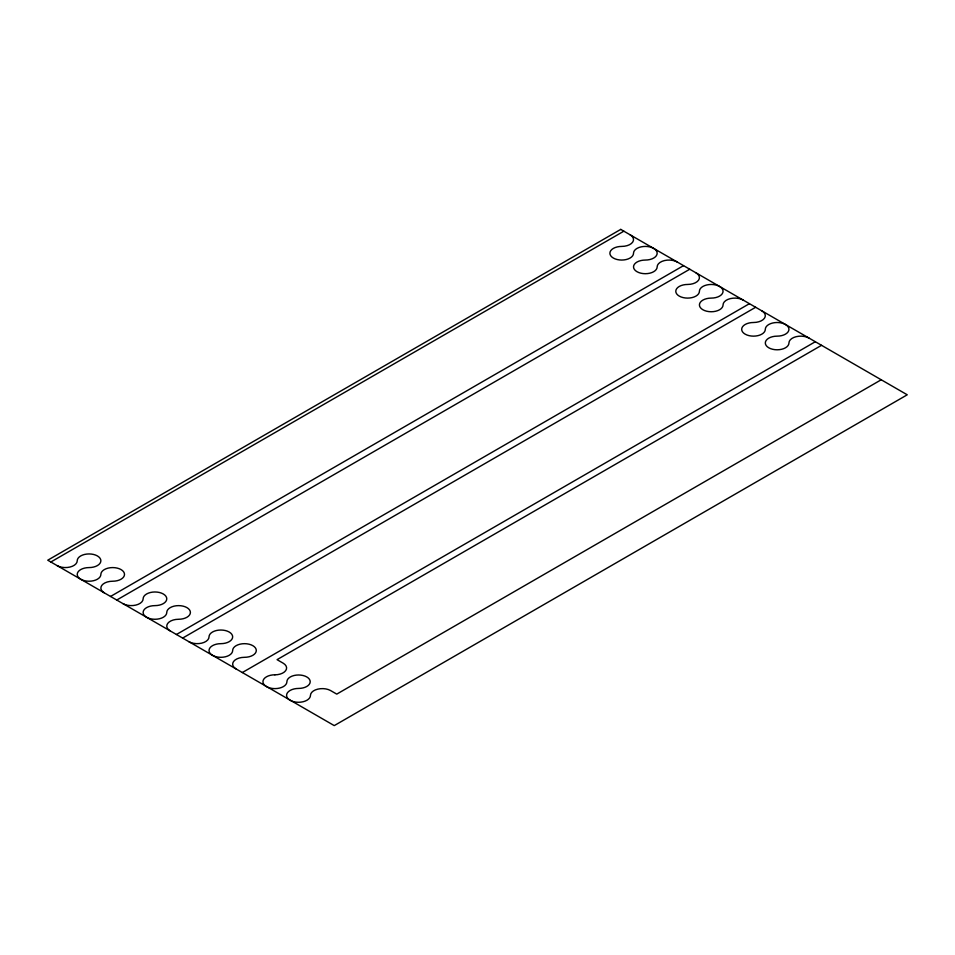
<?xml version="1.0" encoding="UTF-8"?>
<svg xmlns="http://www.w3.org/2000/svg" width="955" height="955" viewBox="0 0 955 955"><rect width="100%" height="100%" fill="white"/><g stroke="black" fill="none" stroke-linecap="round" stroke-linejoin="round"><path stroke-width="1.43" d="M50.854 561.994L623.854 231.182M110.541 596.457L683.541 265.633M116.749 600.038L689.749 269.226M176.436 634.502L749.436 303.678M182.644 638.083L755.644 307.271M242.331 672.547L815.331 341.723M821.539 345.316L277.069 659.654L283.277 663.248A11.782 6.804 0 0 1 285.676 670.637A11.782 6.804 0 0 1 274.921 674.839M881.226 379.768L336.757 694.118L330.549 690.537A11.782 6.804 0 0 0 317.729 689.152A11.782 6.804 0 0 0 310.459 695.359A11.985 6.924 0 0 1 298.557 702.283A11.985 6.924 0 0 1 286.572 695.359A11.985 6.924 0 0 1 298.557 688.436A11.651 6.721 0 0 0 310.208 681.715A11.651 6.721 0 0 0 298.557 674.982A11.651 6.721 0 0 0 286.906 681.715A11.985 6.924 0 0 1 274.921 688.627A11.985 6.924 0 0 1 262.935 681.715A11.985 6.924 0 0 1 274.921 674.791M104.334 592.876A11.818 6.828 0 0 1 101.767 585.439A11.818 6.828 0 0 1 112.69 581.225A11.818 6.828 0 0 0 124.508 574.397A11.818 6.828 0 0 0 112.69 567.58A11.818 6.828 0 0 0 100.872 574.397A11.818 6.828 0 0 1 89.054 581.225A11.818 6.828 0 0 1 77.236 574.397A11.818 6.828 0 0 1 89.054 567.58A11.818 6.828 0 0 0 100.872 560.752A11.818 6.828 0 0 0 89.054 553.936A11.818 6.828 0 0 0 77.236 560.752A11.818 6.828 0 0 1 69.942 567.055A11.818 6.828 0 0 1 57.061 565.587M677.334 262.052A11.818 6.828 0 0 0 664.453 260.572A11.818 6.828 0 0 0 657.159 266.875A11.818 6.828 0 0 1 645.341 273.703A11.818 6.828 0 0 1 633.523 266.875A11.818 6.828 0 0 1 645.341 260.058A11.818 6.828 0 0 0 657.159 253.23A11.818 6.828 0 0 0 645.341 246.414A11.818 6.828 0 0 0 633.523 253.23A11.818 6.828 0 0 1 621.705 260.058A11.818 6.828 0 0 1 609.887 253.23A11.818 6.828 0 0 1 621.705 246.414A11.818 6.828 0 0 0 632.628 242.2A11.818 6.828 0 0 0 630.061 234.763M170.229 630.921A11.818 6.828 0 0 1 167.662 623.484A11.818 6.828 0 0 1 178.585 619.27A11.818 6.828 0 0 0 190.403 612.442A11.818 6.828 0 0 0 178.585 605.625A11.818 6.828 0 0 0 166.767 612.442A11.818 6.828 0 0 1 154.949 619.27A11.818 6.828 0 0 1 143.131 612.442A11.818 6.828 0 0 1 154.949 605.625A11.818 6.828 0 0 0 166.767 598.797A11.818 6.828 0 0 0 154.949 591.981A11.818 6.828 0 0 0 143.131 598.797A11.818 6.828 0 0 1 135.837 605.1A11.818 6.828 0 0 1 122.956 603.62M743.229 300.097A11.818 6.828 0 0 0 730.348 298.617A11.818 6.828 0 0 0 723.054 304.92A11.818 6.828 0 0 1 711.236 311.748A11.818 6.828 0 0 1 699.418 304.92A11.818 6.828 0 0 1 711.236 298.103A11.818 6.828 0 0 0 723.054 291.275A11.818 6.828 0 0 0 711.236 284.459A11.818 6.828 0 0 0 699.418 291.275A11.818 6.828 0 0 1 687.6 298.103A11.818 6.828 0 0 1 675.782 291.275A11.818 6.828 0 0 1 687.6 284.459A11.818 6.828 0 0 0 698.523 280.245A11.818 6.828 0 0 0 695.956 272.808M236.124 668.966A11.818 6.828 0 0 1 233.557 661.529A11.818 6.828 0 0 1 244.48 657.315A11.818 6.828 0 0 0 256.298 650.486A11.818 6.828 0 0 0 244.48 643.67A11.818 6.828 0 0 0 232.662 650.486A11.818 6.828 0 0 1 220.844 657.315A11.818 6.828 0 0 1 209.026 650.486A11.818 6.828 0 0 1 220.844 643.67A11.818 6.828 0 0 0 232.662 636.842A11.818 6.828 0 0 0 220.844 630.025A11.818 6.828 0 0 0 209.026 636.842A11.818 6.828 0 0 1 201.732 643.145A11.818 6.828 0 0 1 188.851 641.664M809.124 338.142A11.818 6.828 0 0 0 796.243 336.661A11.818 6.828 0 0 0 788.949 342.964A11.818 6.828 0 0 1 777.131 349.793A11.818 6.828 0 0 1 765.313 342.964A11.818 6.828 0 0 1 777.131 336.148A11.818 6.828 0 0 0 788.949 329.32A11.818 6.828 0 0 0 777.131 322.504A11.818 6.828 0 0 0 765.313 329.32A11.818 6.828 0 0 1 753.495 336.148A11.818 6.828 0 0 1 741.677 329.32A11.818 6.828 0 0 1 753.495 322.504A11.818 6.828 0 0 0 764.418 318.29A11.818 6.828 0 0 0 761.851 310.853M620.75 229.391L47.75 560.203L334.25 725.609L907.25 394.797L620.75 229.391"/></g></svg>
